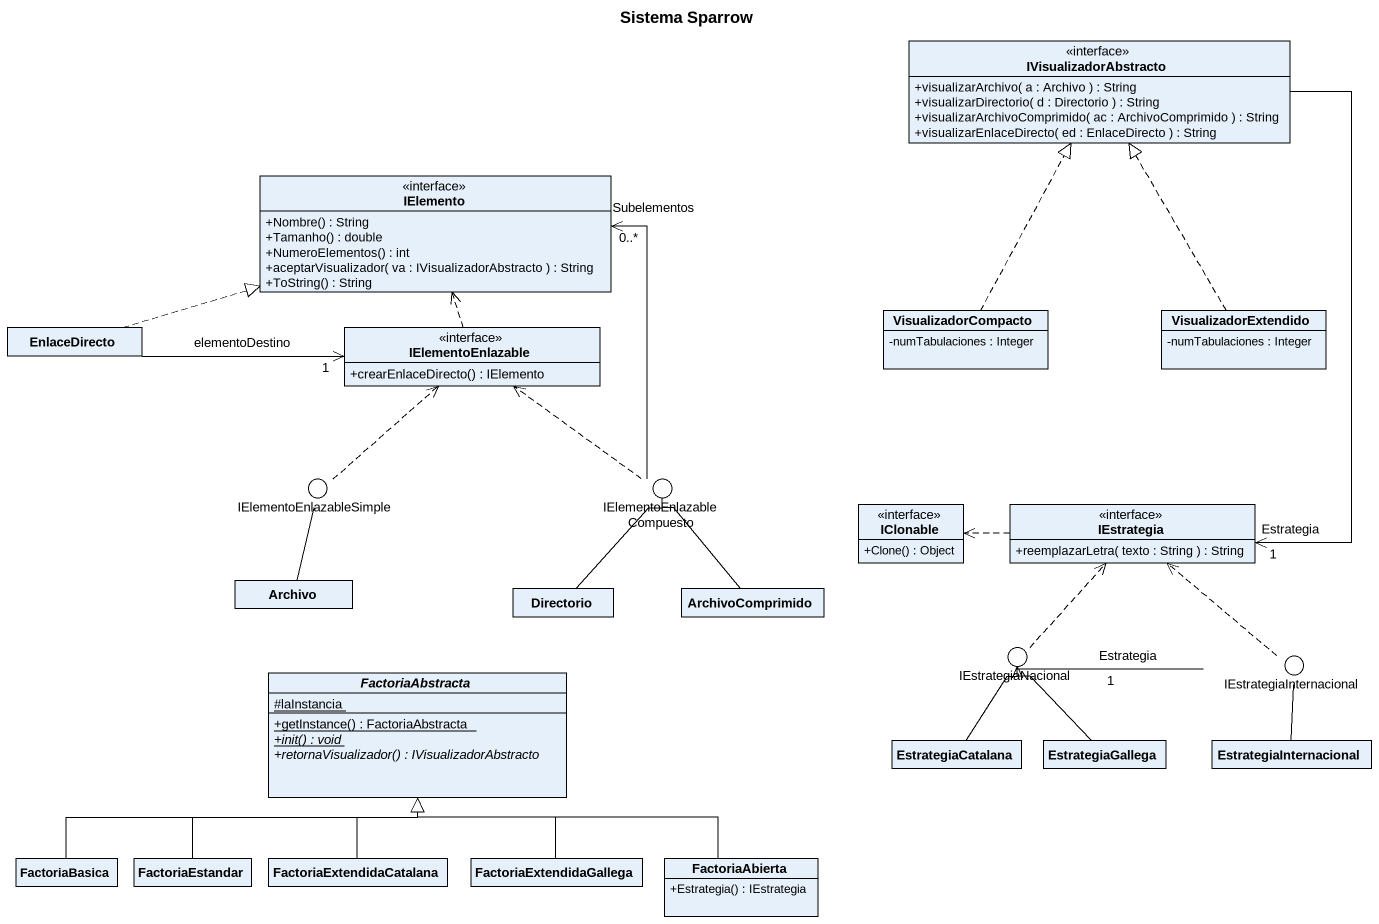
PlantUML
@startuml
title Sistema Sparrow
allowmixing
hide circle
hide empty members
skinparam classAttributeIconSize 0
interface IVisualizadorAbstracto {
  +visualizarArchivo( a : Archivo ) : String
  +visualizarDirectorio( d : Directorio ) : String
  +visualizarArchivoComprimido( ac : ArchivoComprimido ) : String
  +visualizarEnlaceDirecto( ed : EnlaceDirecto ) : String
}
interface IElemento {
  +Nombre() : String
  +Tamanho() : double
  +NumeroElementos() : int
  +aceptarVisualizador( va : IVisualizadorAbstracto ) : String
  +ToString() : String
}
class VisualizadorCompacto {
  -numTabulaciones : Integer
}
class VisualizadorExtendido {
  -numTabulaciones : Integer
}
class EnlaceDirecto
interface IElementoEnlazable {
  +crearEnlaceDirecto() : IElemento
}
() IElementoEnlazableSimple
() IElementoEnlazableCompuesto
interface IClonable {
  +Clone() : Object
}
interface IEstrategia {
  +reemplazarLetra( texto : String ) : String
}
class Archivo
class Directorio
class ArchivoComprimido
() IEstrategiaNacional
abstract class FactoriaAbstracta {
  {static} #laInstancia
  {static} +getInstance() : FactoriaAbstracta
  {static} {abstract} +init() : void
  {abstract} +retornaVisualizador() : IVisualizadorAbstracto
}
() IEstrategiaInternacional
class EstrategiaCatalana
class EstrategiaGallega
class EstrategiaInternacional
class FactoriaBasica
class FactoriaEstandar
class FactoriaExtendidaCatalana
class FactoriaExtendidaGallega
class FactoriaAbierta {
  +Estrategia() : IEstrategia
}
IVisualizadorAbstracto --> "1" IEstrategia : Estrategia
VisualizadorCompacto .up.|> IVisualizadorAbstracto
VisualizadorExtendido .up.|> IVisualizadorAbstracto
EnlaceDirecto .right.|> IElemento
EnlaceDirecto -right-> "1" IElementoEnlazable : elementoDestino
IElementoEnlazable .up.> IElemento
IElementoEnlazableSimple .up.> IElementoEnlazable
IElementoEnlazableCompuesto -up-> "0..*" IElemento : Subelementos
IElementoEnlazableCompuesto .up.> IElementoEnlazable
IEstrategia .left.> IClonable
Archivo -up- IElementoEnlazableSimple
Directorio -up- IElementoEnlazableCompuesto
ArchivoComprimido -up- IElementoEnlazableCompuesto
IEstrategiaNacional .up.> IEstrategia
IEstrategiaInternacional .up.> IEstrategia
IEstrategiaInternacional -left-> "1" IEstrategiaNacional : Estrategia
EstrategiaCatalana -up- IEstrategiaNacional
EstrategiaGallega -up- IEstrategiaNacional
EstrategiaInternacional -up- IEstrategiaInternacional
FactoriaBasica -right-|> FactoriaAbstracta
FactoriaEstandar -up-|> FactoriaAbstracta
FactoriaExtendidaCatalana -up-|> FactoriaAbstracta
FactoriaExtendidaGallega -up-|> FactoriaAbstracta
FactoriaAbierta -left-|> FactoriaAbstracta
@enduml
